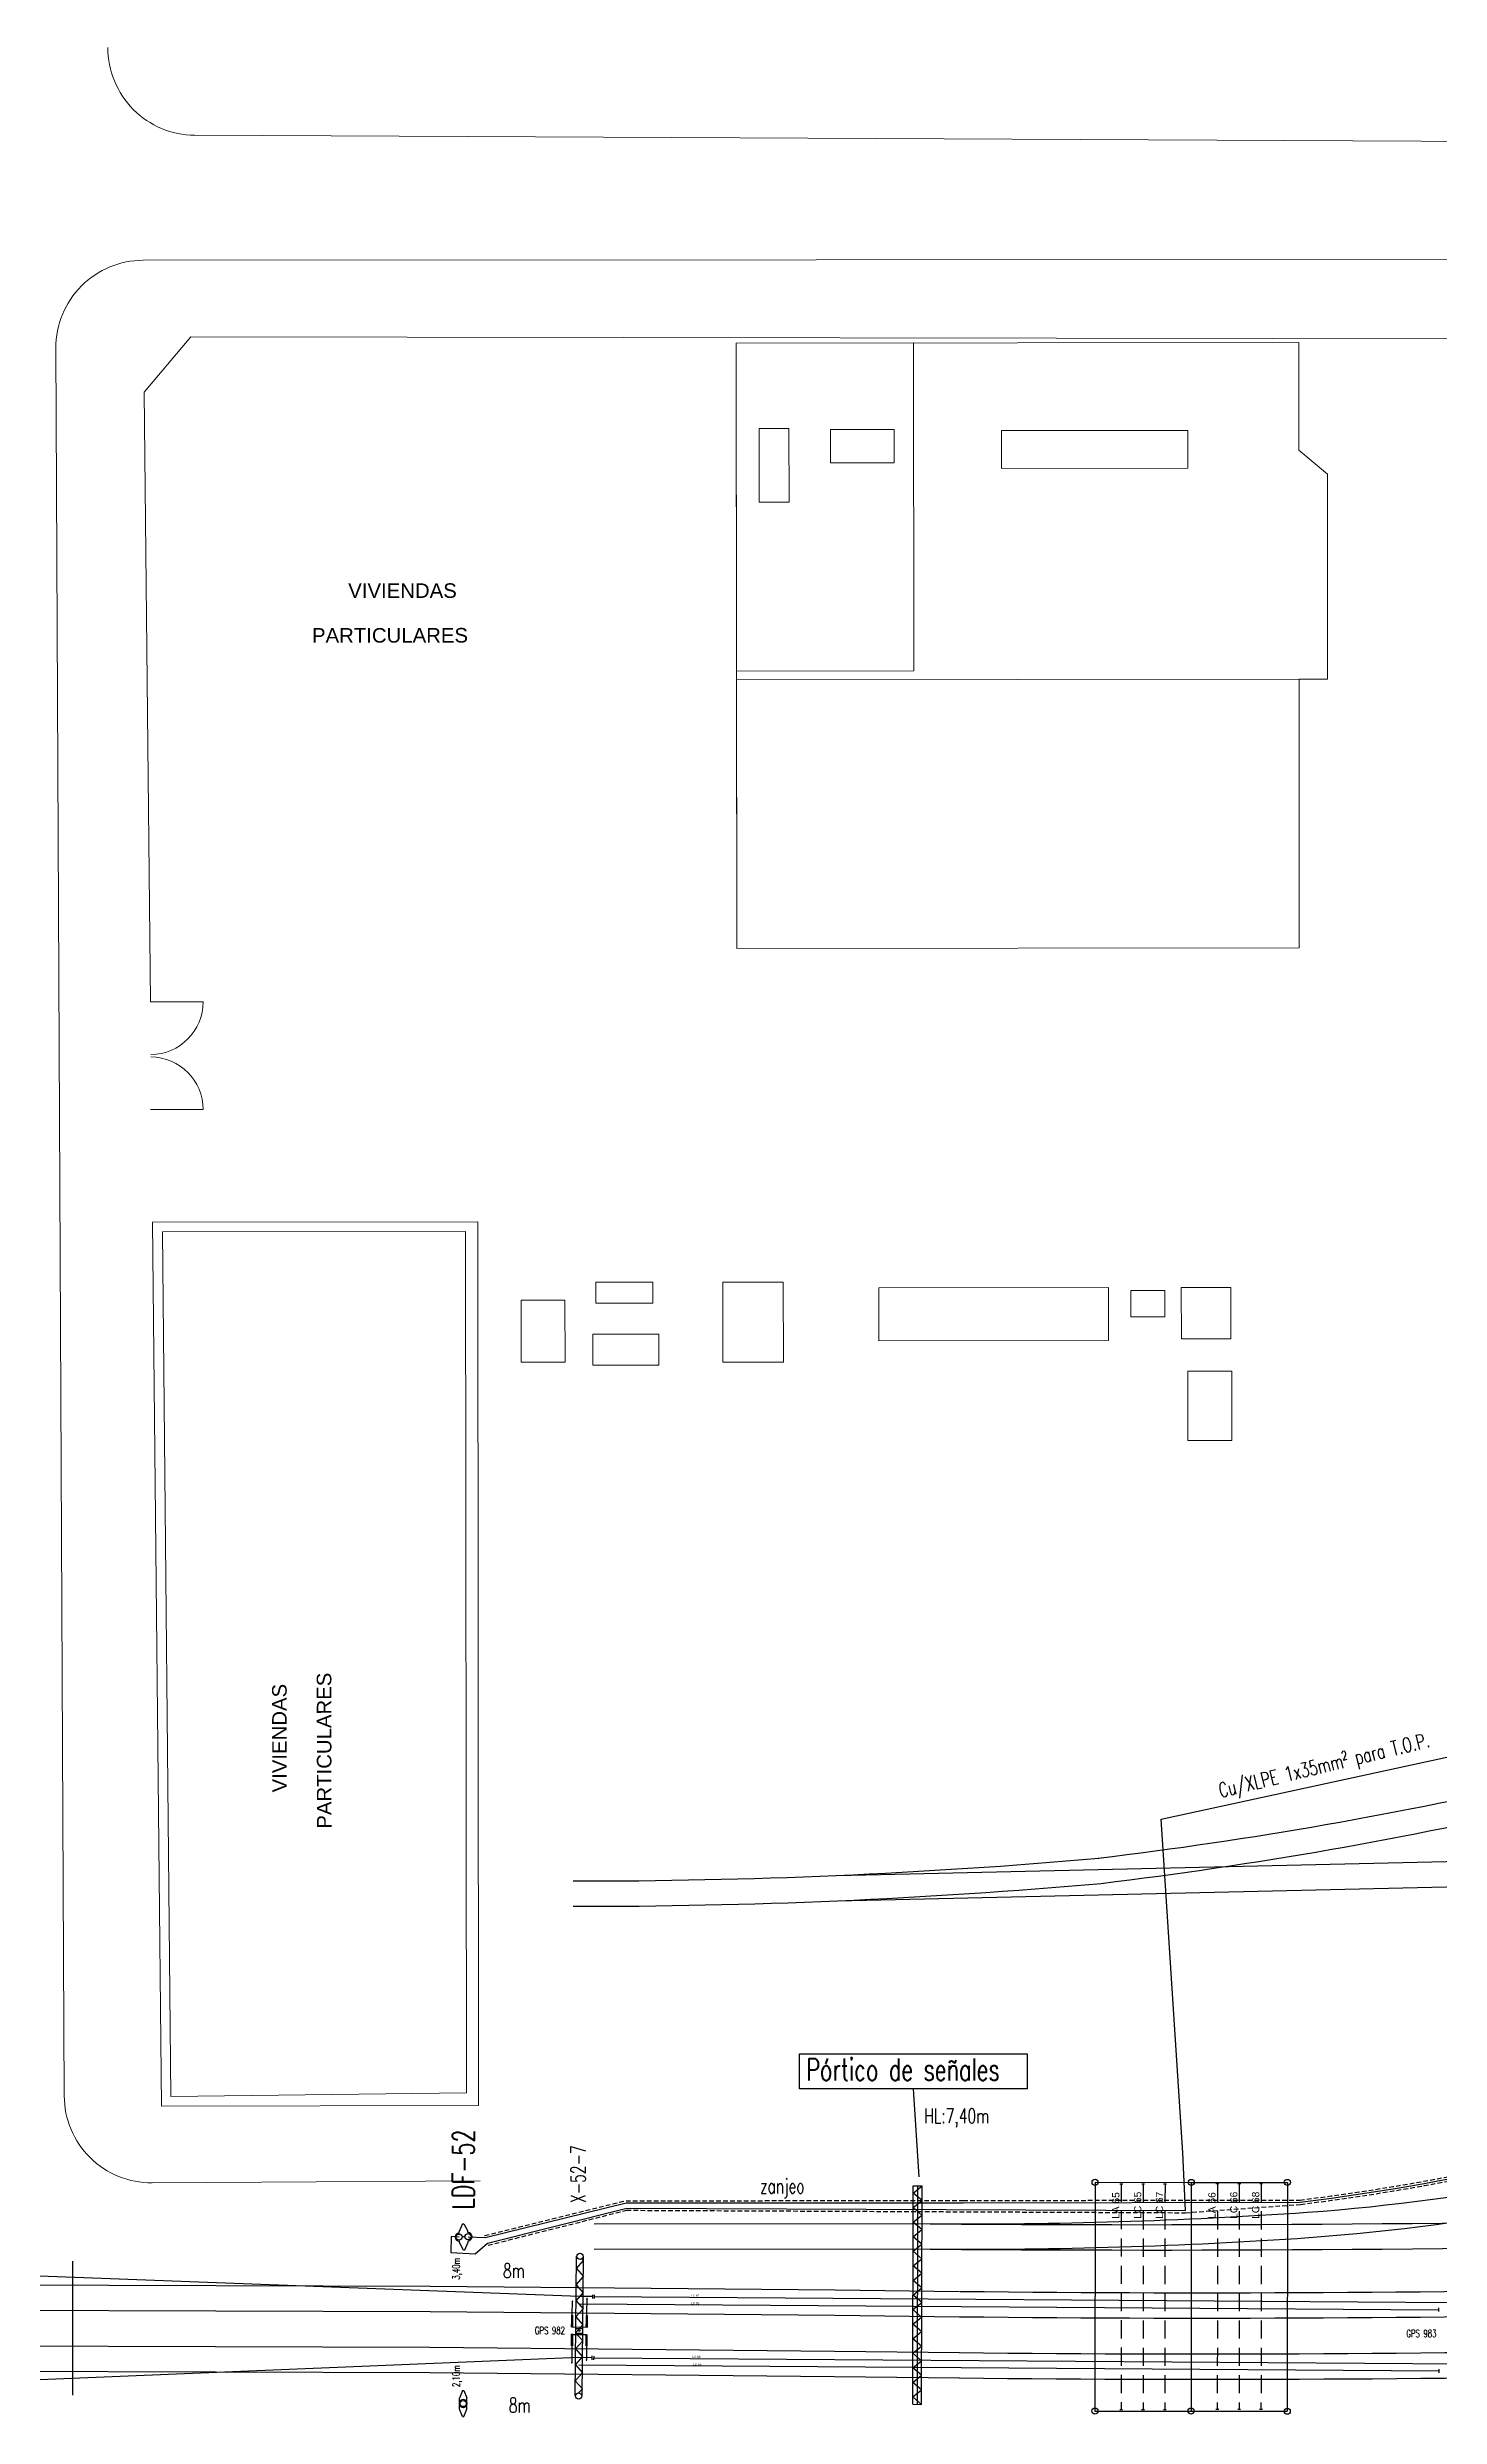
# Model space of a CAD drawing. Header units: millimetres. Extents: x 2669 to 3716, y 1967 to 2664.
# Drawn here: x 2789.5 to 2885, y 2180.2 to 2342.8 of the extents above; entities that cross this region are included whole.
import ezdxf

# ---------------------------------------------------------------- set-up
doc = ezdxf.new("R2010")
doc.units = ezdxf.units.MM
doc.linetypes.add('DASHED2', pattern=[0.375, 0.25, -0.125])
doc.linetypes.add('HIDDEN2', pattern=[4.7625, 3.175, -1.5875])
for name, color, linetype, lineweight in [('01 Textos', 7, 'Continuous', 15), ('03 Cerramientos', 7, 'Continuous', 15), ('03 Manzanas', 253, 'Continuous', 15), ('03 Muros', 7, 'Continuous', 13)]:
    doc.layers.add(name, color=color, linetype=linetype, lineweight=lineweight)
for name, color, linetype in [('postes catenaria', 4, 'Continuous'), ('retención LDF-LDS', 6, 'Continuous'), ('señales', 3, 'Continuous'), ('textos', 7, 'Continuous'), ('Textos catenaria', 7, 'Continuous'), ('Unknown_Line_Type', 7, 'Continuous'), ('vias LP sin catenarias', 2, 'Continuous'), ('vías', 8, 'Continuous')]:
    doc.layers.add(name, color=color, linetype=linetype)
doc.styles.add('ARIAL', font='arial.ttf', dxfattribs={"width": 0.7})
doc.styles.add('ROMANS', font='arial.ttf', dxfattribs={"width": 0.7})
doc.styles.add('SIMPLEX', font='simplex.shx', dxfattribs={"width": 0.75})

# ---------------------------------------------------------------- blocks, each defined once
blk = doc.blocks.new('Retención LDF')
at = {"layer": 'retención LDF-LDS'}
for p, q in [((-0.05, 0.9), (-0.3, 0.38)), ((-0.3, 0.28), (-0.3, 0.38)), ((0.1, 0), (-0.1, 0)), ((-0.05, 0.9), (0.05, 0.9)), ((0.05, 0.9), (0.3, 0.38)), ((0.3, 0.28), (0.3, 0.38)), ((-0.3, -0.38), (-0.3, -0.28)), ((-0.05, -0.9), (-0.3, -0.38)), ((-0.05, -0.9), (0.05, -0.9)), ((0.05, -0.9), (0.3, -0.38)), ((0.3, -0.38), (0.3, -0.28))]:
    blk.add_line(p, q, dxfattribs=at)
for centre in [(-0.31, 0), (0.31, 0)]:
    blk.add_circle(centre, 0.21, dxfattribs=at)
for centre, start, end in [((-0.3, 0), 90, 270), ((0.3, 0), 270, 90)]:
    blk.add_arc(centre, 0.279, start, end, dxfattribs=at)
blk = doc.blocks.new('Retención LDS')
at = {"layer": 'retención LDF-LDS'}
for p, q in [((-0.05, 0.9), (-0.25, 0.38)), ((-0.25, 0.1), (-0.25, 0.38)), ((-0.05, 0.9), (0.05, 0.9)), ((0.05, 0.9), (0.25, 0.38)), ((0.25, 0.1), (0.25, 0.38)), ((-0.25, -0.38), (-0.25, -0.1)), ((-0.05, -0.9), (-0.25, -0.38)), ((-0.05, -0.9), (0.05, -0.9)), ((0.05, -0.9), (0.25, -0.38)), ((0.25, -0.38), (0.25, -0.1))]:
    blk.add_line(p, q, dxfattribs=at)
blk.add_circle((0, 0), 0.21, dxfattribs=at)
for centre, start, end in [((0.01, 0), 90, 270), ((-0.01, 0), 270, 90)]:
    blk.add_arc(centre, 0.279, start, end, dxfattribs=at)

msp = doc.modelspace()

# ---------------------------------------------------------------- linework, layer by layer
at = {"color": 11}
for p, q in [((2865.91, 2221.2), (2894.88, 2227.47)), ((2867.41, 2198.29), (2865.91, 2221.2)), ((2867.59, 2194.32), (2867.41, 2198.29)), ((2819.68, 2192.08), (2829.23, 2194.49)), ((2829.23, 2194.49), (2867.59, 2194.32)), ((2817.17, 2192.53), (2817.16, 2191.45)), ((2817.16, 2191.45), (2818.83, 2191.35)), ((2817.72, 2192.5), (2817.17, 2192.53)), ((2818.83, 2191.35), (2819.68, 2192.08))]:
    msp.add_line(p, q, dxfattribs=at)
for p, q in [((2849.2, 2196.02), (2849.16, 2181.02)), ((2791.17, 2190.85), (2791.17, 2181.64)), ((2826.87, 2188.54), (2826.87, 2188.28)), ((2827, 2188.53), (2826.99, 2188.28)), ((2884.96, 2187.63), (2884.96, 2187.38)), ((2825.72, 2185.91), (2826.21, 2185.9)), ((2825.73, 2186.23), (2826.22, 2186.22)), ((2826.83, 2184.34), (2826.83, 2184.08)), ((2826.96, 2184.33), (2826.95, 2184.08)), ((2884.98, 2183.43), (2884.97, 2183.18))]:
    msp.add_line(p, q)
at = {"color": 4}
for p, q in [((2825.68, 2181.59), (2825.77, 2191.18)), ((2825.76, 2189.23), (2826.25, 2189.78)), ((2825.77, 2191.18), (2825.81, 2191.18)), ((2825.77, 2190.34), (2826.26, 2190.88)), ((2825.77, 2190.34), (2826.25, 2189.78)), ((2826.15, 2191.01), (2826.26, 2190.88)), ((2826.17, 2181.58), (2826.26, 2191.17)), ((2826.23, 2191.17), (2826.26, 2191.17)), ((2825.75, 2188.13), (2826.24, 2188.68)), ((2825.75, 2188.13), (2826.23, 2187.58)), ((2825.76, 2189.23), (2826.24, 2188.68)), ((2825.72, 2185.93), (2826.22, 2186.48)), ((2825.73, 2187.03), (2826.23, 2187.58)), ((2825.73, 2187.03), (2826.22, 2186.48)), ((2825.71, 2184.83), (2826.21, 2185.38)), ((2825.71, 2184.83), (2826.2, 2184.28)), ((2825.72, 2185.93), (2826.21, 2185.38)), ((2825.69, 2182.63), (2826.19, 2183.18)), ((2825.7, 2183.73), (2826.2, 2184.28)), ((2825.7, 2183.73), (2826.19, 2183.18)), ((2825.68, 2181.59), (2825.72, 2181.59)), ((2825.69, 2182.63), (2826.18, 2182.08)), ((2825.92, 2181.8), (2826.18, 2182.08)), ((2826.14, 2181.58), (2826.17, 2181.58))]:
    msp.add_line(p, q, dxfattribs=at)
at = {"color": 1}
for p, q in [((2827, 2188.41), (2885.96, 2188)), ((2825.99, 2187.92), (2884.96, 2187.51)), ((2825.95, 2183.72), (2884.97, 2183.31)), ((2826.96, 2184.21), (2886.5, 2183.8))]:
    msp.add_line(p, q, dxfattribs=at)
for points in [[(2826.87, 2188.41), (2825.99, 2188.42), (2770.65, 2190.51)], [(2826.83, 2184.21), (2825.95, 2184.22), (2770.67, 2181.93)]]:
    msp.add_lwpolyline(points, dxfattribs=at)
for centre, radius in [((2861.38, 2196.26), 0.21), ((2867.98, 2196.25), 0.21), ((2874.58, 2196.25), 0.21), ((2825.97, 2186.07), 0.0404), ((2825.97, 2186.07), 0.0329), ((2861.37, 2180.55), 0.21), ((2867.97, 2180.55), 0.21), ((2874.57, 2180.54), 0.21)]:
    msp.add_circle(centre, radius)
at = {"color": 4}
for centre in [(2826.02, 2191.18), (2825.93, 2181.59)]:
    msp.add_circle(centre, 0.21, dxfattribs=at)
at = {"layer": '03 Cerramientos'}
for p, q in [((2796.53, 2277.31), (2800.14, 2277.32)), ((2796.53, 2269.91), (2800.15, 2269.92))]:
    msp.add_line(p, q, dxfattribs=at)
for centre, start, end in [((2796.53, 2277.31), 270.5715, 0.061), ((2796.53, 2269.91), 0.061, 89.5505)]:
    msp.add_arc(centre, 3.62, start, end, dxfattribs=at)
at = {"layer": '03 Manzanas', "lineweight": 5}
msp.add_line((2799.58, 2336.81), (2914.97, 2336.25), dxfattribs=at)
at = {"layer": '03 Manzanas'}
for p, q in [((2796.03, 2328.23), (3335.68, 2328.49)), ((2790.61, 2202.19), (2790.04, 2322.2)), ((2819.17, 2196.37), (2796.65, 2196.22))]:
    msp.add_line(p, q, dxfattribs=at)
at = {"layer": '03 Manzanas', "color": 7, "lineweight": 5}
for p, q in [((2796.11, 2319.17), (2799.31, 2322.97)), ((2799.31, 2322.97), (3096.53, 2322.52)), ((2796.53, 2277.31), (2796.11, 2319.17))]:
    msp.add_line(p, q, dxfattribs=at)
at = {"layer": '03 Manzanas', "lineweight": 5}
msp.add_arc((2799.61, 2342.81), 6, 179.7184, 269.7212, dxfattribs=at)
at = {"layer": '03 Manzanas'}
for centre, start, end in [((2796.04, 2322.23), 90.0275, 180.2731), ((2796.61, 2202.22), 180.2731, 270.3827)]:
    msp.add_arc(centre, 6, start, end, dxfattribs=at)
at = {"layer": '03 Muros'}
for p, q in [((2836.73, 2322.53), (2875.36, 2322.58)), ((2848.91, 2322.55), (2836.73, 2322.53)), ((2836.73, 2322.53), (2836.76, 2300.02)), ((2836.78, 2280.97), (2836.73, 2322.53)), ((2848.93, 2300.04), (2848.91, 2322.55)), ((2875.36, 2322.58), (2875.36, 2315.18)), ((2838.31, 2316.67), (2840.36, 2316.67)), ((2838.31, 2311.63), (2838.31, 2316.67)), ((2840.36, 2316.67), (2840.37, 2311.63)), ((2843.21, 2316.6), (2847.59, 2316.6)), ((2843.21, 2314.31), (2843.21, 2316.6)), ((2847.59, 2316.6), (2847.59, 2314.32)), ((2854.95, 2316.53), (2867.74, 2316.54)), ((2854.95, 2313.94), (2854.95, 2316.53)), ((2867.74, 2316.54), (2867.74, 2313.95)), ((2875.36, 2315.18), (2877.33, 2313.55)), ((2847.59, 2314.32), (2843.21, 2314.31)), ((2867.74, 2313.95), (2854.95, 2313.94)), ((2877.33, 2313.55), (2877.34, 2299.47)), ((2840.37, 2311.63), (2838.31, 2311.63)), ((2836.76, 2300.02), (2848.93, 2300.04)), ((2836.76, 2299.43), (2875.38, 2299.47)), ((2836.78, 2280.97), (2836.76, 2299.43)), ((2875.38, 2299.47), (2877.34, 2299.47)), ((2875.38, 2299.47), (2875.4, 2281.01)), ((2875.4, 2281.01), (2836.78, 2280.97)), ((2819, 2262.2), (2796.68, 2262.18)), ((2797.28, 2201.48), (2796.68, 2262.18)), ((2818.16, 2261.54), (2797.36, 2261.51)), ((2797.94, 2202.16), (2797.36, 2261.51)), ((2818.22, 2202.41), (2818.16, 2261.54)), ((2819.06, 2201.53), (2819, 2262.2)), ((2827.11, 2258.06), (2831.01, 2258.07)), ((2827.11, 2256.63), (2827.11, 2258.06)), ((2831.01, 2258.07), (2831.02, 2256.63)), ((2835.82, 2252.56), (2835.82, 2258.06)), ((2835.82, 2258.06), (2839.97, 2258.06)), ((2839.97, 2258.06), (2839.98, 2252.56)), ((2821.98, 2252.58), (2821.98, 2256.83)), ((2821.98, 2256.83), (2824.98, 2256.83)), ((2824.98, 2256.83), (2824.99, 2252.58)), ((2831.02, 2256.63), (2827.11, 2256.63)), ((2846.54, 2257.68), (2862.3, 2257.7)), ((2846.54, 2254.04), (2846.54, 2257.68)), ((2862.3, 2257.7), (2862.3, 2254.06)), ((2863.83, 2255.68), (2863.83, 2257.5)), ((2863.83, 2257.5), (2866.16, 2257.5)), ((2866.16, 2257.5), (2866.16, 2255.68)), ((2867.31, 2254.17), (2867.3, 2257.7)), ((2867.3, 2257.7), (2870.7, 2257.7)), ((2870.7, 2257.7), (2870.7, 2254.17)), ((2866.16, 2255.68), (2863.83, 2255.68)), ((2826.91, 2254.49), (2831.44, 2254.49)), ((2826.91, 2252.36), (2826.91, 2254.49)), ((2831.44, 2254.49), (2831.44, 2252.36)), ((2862.3, 2254.06), (2846.54, 2254.04)), ((2870.7, 2254.17), (2867.31, 2254.17)), ((2824.99, 2252.58), (2821.98, 2252.58)), ((2831.44, 2252.36), (2826.91, 2252.36)), ((2839.98, 2252.56), (2835.82, 2252.56)), ((2867.75, 2251.95), (2870.77, 2251.95)), ((2867.75, 2247.19), (2867.75, 2251.95)), ((2870.77, 2251.95), (2870.77, 2247.19)), ((2870.77, 2247.19), (2867.75, 2247.19)), ((2819.06, 2201.53), (2797.28, 2201.48)), ((2818.22, 2202.41), (2797.94, 2202.16))]:
    msp.add_line(p, q, dxfattribs=at)
at = {"layer": 'postes catenaria'}
for p, q in [((2825.47, 2186.33), (2825.5, 2188.07)), ((2826.47, 2186.32), (2826.5, 2188.26)), ((2825.55, 2186.48), (2825.4, 2186.48)), ((2825.55, 2186.43), (2825.4, 2186.43)), ((2825.55, 2186.38), (2825.4, 2186.38)), ((2825.55, 2186.33), (2825.4, 2186.33)), ((2825.56, 2187.08), (2825.41, 2187.08)), ((2825.56, 2187.03), (2825.41, 2187.03)), ((2825.56, 2186.98), (2825.41, 2186.98)), ((2825.56, 2186.93), (2825.41, 2186.93)), ((2825.56, 2186.88), (2825.41, 2186.88)), ((2825.55, 2186.83), (2825.41, 2186.83)), ((2825.55, 2186.78), (2825.41, 2186.78)), ((2825.55, 2186.73), (2825.41, 2186.73)), ((2825.55, 2186.68), (2825.41, 2186.68)), ((2825.55, 2186.63), (2825.41, 2186.63)), ((2825.55, 2186.58), (2825.41, 2186.58)), ((2825.55, 2186.53), (2825.41, 2186.53)), ((2825.47, 2186.33), (2826.47, 2186.32)), ((2826.55, 2186.47), (2826.4, 2186.47)), ((2826.55, 2186.42), (2826.4, 2186.42)), ((2826.55, 2186.37), (2826.4, 2186.37)), ((2826.56, 2187.07), (2826.41, 2187.07)), ((2826.56, 2187.02), (2826.41, 2187.02)), ((2826.56, 2186.97), (2826.41, 2186.97)), ((2826.56, 2186.92), (2826.41, 2186.92)), ((2826.56, 2186.87), (2826.41, 2186.87)), ((2826.55, 2186.82), (2826.41, 2186.82)), ((2826.55, 2186.77), (2826.41, 2186.77)), ((2826.55, 2186.72), (2826.41, 2186.72)), ((2826.55, 2186.67), (2826.41, 2186.67)), ((2826.55, 2186.62), (2826.41, 2186.62)), ((2826.55, 2186.57), (2826.41, 2186.57)), ((2826.55, 2186.52), (2826.41, 2186.52)), ((2825.54, 2185.06), (2825.39, 2185.06)), ((2825.54, 2185.81), (2825.4, 2185.81)), ((2825.54, 2185.76), (2825.4, 2185.76)), ((2825.54, 2185.71), (2825.4, 2185.71)), ((2825.54, 2185.66), (2825.4, 2185.66)), ((2825.54, 2185.61), (2825.4, 2185.61)), ((2825.54, 2185.56), (2825.4, 2185.56)), ((2825.54, 2185.51), (2825.4, 2185.51)), ((2825.54, 2185.46), (2825.4, 2185.46)), ((2825.54, 2185.41), (2825.4, 2185.41)), ((2825.54, 2185.36), (2825.4, 2185.36)), ((2825.54, 2185.31), (2825.4, 2185.31)), ((2825.54, 2185.26), (2825.4, 2185.26)), ((2825.54, 2185.21), (2825.4, 2185.21)), ((2825.54, 2185.16), (2825.4, 2185.16)), ((2825.54, 2185.11), (2825.4, 2185.11)), ((2825.47, 2185.81), (2825.46, 2183.88)), ((2825.47, 2185.81), (2826.47, 2185.8)), ((2826.54, 2185.05), (2826.39, 2185.05)), ((2826.55, 2186.32), (2826.4, 2186.32)), ((2826.54, 2185.75), (2826.4, 2185.75)), ((2826.54, 2185.7), (2826.4, 2185.7)), ((2826.54, 2185.65), (2826.4, 2185.65)), ((2826.54, 2185.6), (2826.4, 2185.6)), ((2826.54, 2185.55), (2826.4, 2185.55)), ((2826.54, 2185.5), (2826.4, 2185.5)), ((2826.54, 2185.45), (2826.4, 2185.45)), ((2826.54, 2185.4), (2826.4, 2185.4)), ((2826.54, 2185.35), (2826.4, 2185.35)), ((2826.54, 2185.3), (2826.4, 2185.3)), ((2826.54, 2185.25), (2826.4, 2185.25)), ((2826.54, 2185.2), (2826.4, 2185.2)), ((2826.54, 2185.15), (2826.4, 2185.15)), ((2826.54, 2185.1), (2826.4, 2185.1)), ((2826.47, 2185.8), (2826.46, 2184.07))]:
    msp.add_line(p, q, dxfattribs=at)
for centre, start, end in [((2825.5, 2188.07), 36.167, 216.167), ((2825.5, 2188.07), 216.167, 36.167), ((2826.5, 2188.26), 36.167, 216.167), ((2826.5, 2188.26), 216.167, 36.167), ((2825.46, 2183.88), 322.7799, 142.7799), ((2825.46, 2183.88), 142.7799, 322.7799), ((2826.46, 2184.07), 322.7799, 142.7799), ((2826.46, 2184.07), 142.7799, 322.7799)]:
    msp.add_arc(centre, 0.025, start, end, dxfattribs=at)
at = {"layer": 'señales'}
for p, q in [((2841.09, 2205.08), (2856.72, 2205.08)), ((2841.09, 2202.67), (2841.09, 2205.08)), ((2856.72, 2205.08), (2856.72, 2202.67)), ((2856.72, 2202.67), (2841.09, 2202.67)), ((2848.9, 2202.67), (2849.29, 2196.63)), ((2848.86, 2181.02), (2848.9, 2196.02)), ((2848.9, 2196.02), (2849.5, 2196.01)), ((2848.9, 2195.52), (2849.5, 2196.01)), ((2849.5, 2195.01), (2848.9, 2195.52)), ((2848.9, 2194.52), (2849.5, 2195.01)), ((2849.49, 2194.01), (2848.9, 2194.52)), ((2849.46, 2181.01), (2849.5, 2196.01)), ((2848.89, 2193.52), (2849.49, 2194.01)), ((2849.49, 2193.01), (2848.89, 2193.52)), ((2848.89, 2192.52), (2849.49, 2193.01)), ((2849.49, 2192.01), (2848.89, 2192.52)), ((2848.89, 2191.52), (2849.49, 2192.01)), ((2849.49, 2191.01), (2848.89, 2191.52)), ((2848.88, 2190.52), (2849.49, 2191.01)), ((2849.48, 2190.01), (2848.88, 2190.52)), ((2848.88, 2189.52), (2849.48, 2190.01)), ((2848.87, 2187.52), (2849.48, 2188.01)), ((2849.48, 2189.01), (2848.88, 2189.52)), ((2848.88, 2188.52), (2849.48, 2189.01)), ((2849.48, 2188.01), (2848.88, 2188.52)), ((2849.47, 2187.01), (2848.87, 2187.52)), ((2848.87, 2186.52), (2849.47, 2187.01)), ((2849.47, 2186.01), (2848.87, 2186.52)), ((2848.87, 2185.52), (2849.47, 2186.01)), ((2849.47, 2185.01), (2848.87, 2185.52)), ((2848.87, 2184.52), (2849.47, 2185.01)), ((2848.86, 2183.52), (2849.46, 2184.01)), ((2849.46, 2183.01), (2848.86, 2183.52)), ((2849.46, 2184.01), (2848.87, 2184.52)), ((2848.86, 2182.52), (2849.46, 2183.01)), ((2849.46, 2182.01), (2848.86, 2182.52)), ((2848.86, 2181.52), (2849.46, 2182.01)), ((2849.46, 2181.01), (2848.86, 2181.52)), ((2848.86, 2181.02), (2849.46, 2181.01))]:
    msp.add_line(p, q, dxfattribs=at)
at = {"layer": 'Unknown_Line_Type', "color": 8}
for points in [[(2669.43, 2189.25), (2670.6, 2189.27), (2710.32, 2188.66), (2758.46, 2189.16), (2786.3, 2189.23), (2815.75, 2189.13), (2843.53, 2188.87), (2852.08, 2188.77)], [(2669.46, 2187.51), (2670.6, 2187.53), (2710.32, 2186.92), (2758.47, 2187.42), (2786.3, 2187.49), (2815.74, 2187.39), (2843.51, 2187.13), (2852.08, 2187.03)], [(2669.49, 2185.05), (2670.6, 2185.07), (2710.31, 2184.46), (2758.49, 2184.96), (2786.29, 2185.03), (2815.72, 2184.93), (2843.48, 2184.67), (2852.07, 2184.57)], [(2669.51, 2183.31), (2670.6, 2183.33), (2710.31, 2182.72), (2758.5, 2183.22), (2786.29, 2183.29), (2815.71, 2183.19), (2843.47, 2182.93), (2852.07, 2182.83)]]:
    msp.add_lwpolyline(points, dxfattribs=at)
at = {"layer": 'vias LP sin catenarias'}
for p, q in [((2843.65, 2217.33), (2910.14, 2218.86)), ((2843.69, 2215.59), (2910.18, 2217.12)), ((2850.14, 2193.41), (2826.99, 2193.39)), ((2850.14, 2191.67), (2826.99, 2191.65))]:
    msp.add_line(p, q, dxfattribs=at)
at = {"layer": 'vias LP sin catenarias', "color": 5, "linetype": 'HIDDEN2', "ltscale": 0.1}
for p, q in [((2819.47, 2192.6), (2829.14, 2194.99)), ((2829.18, 2194.99), (2852.32, 2195.01)), ((2852.32, 2195.01), (2875.47, 2195.04)), ((2867.58, 2194.17), (2875.49, 2194.74)), ((2819.71, 2191.94), (2829.26, 2194.35)), ((2829.22, 2194.34), (2867.58, 2194.17))]:
    msp.add_line(p, q, dxfattribs=at)
at = {"layer": 'vias LP sin catenarias', "color": 6}
msp.add_lwpolyline([(2818.34, 2192.52), (2819.51, 2192.46), (2829.18, 2194.84), (2852.32, 2194.86), (2875.47, 2194.89, 0.104281), (2939.88, 2217.13), (2942.64, 2219.05), (2946.33, 2213.76), (2952.92, 2218.39, 0.190518), (3098.16, 2243.37, 0.018707), (3109.41, 2251.18), (3112.85, 2246.53, 0.00727), (3134.05, 2258.22), (3137.65, 2251.93), (3151.38, 2257.8), (3186.4, 2267.34), (3187.88, 2267.46)], format="xyb", dxfattribs=at)
at = {"layer": 'vias LP sin catenarias'}
for centre, radius, start, end in [((2826.53, 2509.7), 293.29, 276.8657, 289.1943), ((2826.53, 2509.7), 295.03, 276.8657, 289.1943), ((2826.09, 2621.85), 404.9, 269.9237, 275.0377), ((2826.09, 2621.85), 406.64, 269.9237, 275.0377), ((2865.63, 2335.89), 142.06, 274.1648, 302.014), ((2865.63, 2335.89), 143.8, 274.1648, 302.014), ((2864.93, 4077.03), 1883.68, 269.55036, 273.56519), ((2864.93, 4077.03), 1885.42, 269.55036, 273.56519), ((2852.54, 2536.78), 343.38, 269.5874, 273.9082), ((2852.54, 2536.78), 345.12, 269.5874, 273.9082)]:
    msp.add_arc(centre, radius, start, end, dxfattribs=at)
at = {"layer": 'vias LP sin catenarias', "color": 5, "linetype": 'HIDDEN2', "ltscale": 0.1}
for radius in [164.99, 165.29]:
    msp.add_arc((2854.94, 2358.75), radius, 277.1395, 300.9528, dxfattribs=at)
at = {"layer": 'vías', "color": 5}
for p, q in [((2861.38, 2196.26), (2861.37, 2180.55)), ((2861.38, 2196.26), (2861.37, 2180.55)), ((2861.38, 2196.26), (2867.98, 2196.25)), ((2861.38, 2196.26), (2867.98, 2196.25)), ((2863.08, 2196.16), (2863.28, 2196.16)), ((2864.58, 2196.15), (2864.78, 2196.15)), ((2866.08, 2196.15), (2866.28, 2196.15)), ((2867.98, 2196.25), (2867.97, 2180.55)), ((2867.98, 2196.25), (2867.97, 2180.55)), ((2867.98, 2196.25), (2874.58, 2196.25)), ((2867.98, 2196.25), (2874.58, 2196.25)), ((2869.88, 2196.15), (2869.68, 2196.15)), ((2871.38, 2196.15), (2871.18, 2196.15)), ((2872.88, 2196.15), (2872.68, 2196.15)), ((2874.58, 2196.25), (2874.57, 2180.54)), ((2874.58, 2196.25), (2874.57, 2180.54)), ((2861.37, 2180.55), (2867.97, 2180.55)), ((2861.37, 2180.55), (2867.97, 2180.55)), ((2863.07, 2180.65), (2863.27, 2180.65)), ((2864.57, 2180.65), (2864.77, 2180.65)), ((2866.07, 2180.65), (2866.27, 2180.65)), ((2867.97, 2180.55), (2874.57, 2180.54)), ((2867.97, 2180.55), (2874.57, 2180.54)), ((2869.87, 2180.65), (2869.67, 2180.65)), ((2871.37, 2180.65), (2871.17, 2180.65)), ((2872.87, 2180.65), (2872.67, 2180.65))]:
    msp.add_line(p, q, dxfattribs=at)
at = {"layer": 'vías', "color": 5, "linetype": 'DASHED2', "ltscale": 5}
for p, q in [((2863.18, 2196.16), (2863.17, 2180.65)), ((2864.68, 2196.15), (2864.67, 2180.65)), ((2866.18, 2196.15), (2866.17, 2180.65)), ((2869.78, 2196.15), (2869.77, 2180.65)), ((2871.28, 2196.15), (2871.27, 2180.65)), ((2872.78, 2196.15), (2872.77, 2180.65))]:
    msp.add_line(p, q, dxfattribs=at)
at = {"layer": 'vías'}
for points in [[(2852.11, 2188.77, 0.008801), (2905.3, 2189.11, 0.008801)], [(2852.09, 2187.03, 0.008801), (2905.34, 2187.37, 0.008801)], [(2852.06, 2184.57, 0.008801), (2905.4, 2184.91, 0.008801)], [(2852.04, 2182.83, 0.008801), (2905.44, 2183.17, 0.008801)]]:
    msp.add_lwpolyline(points, format="xyb", dxfattribs=at)

# ---------------------------------------------------------------- block references
for name, p, rotation in [('Retención LDF', (2818.03, 2192.51), 2.390448579197215), ('Retención LDS', (2818, 2181.07), 0.2388008356349397)]:
    msp.add_blockref(name, p, dxfattribs=dict(rotation=rotation))

# ---------------------------------------------------------------- texts
at = {"style": 'ARIAL'}
for s, height, rotation, p in [('LA 65', 0.5, 89.9642, (2863.05, 2193.75)), ('LC 65', 0.5, 89.9642, (2864.55, 2193.75)), ('LC 67', 0.5, 89.9642, (2866.05, 2193.75)), ('LA 66', 0.5, 89.9642, (2869.65, 2193.75)), ('LC 66', 0.5, 89.9642, (2871.15, 2193.75)), ('LC 68', 0.5, 89.9642, (2872.65, 2193.75)), ('LC 67', 0.15, 359.5599, (2833.65, 2188.4)), ('LC 65', 0.15, 359.5599, (2833.65, 2187.89)), ('LC 68', 0.15, 359.5599, (2833.74, 2184.2)), ('LC 66', 0.15, 359.5599, (2833.79, 2183.69))]:
    msp.add_text(s, height=height, rotation=rotation, dxfattribs=at).set_placement(p)
at = {"layer": '01 Textos', "style": 'ROMANS'}
for s, rotation, p in [('VIVIENDAS ', 0.061, (2810.11, 2305.04)), ('PARTICULARES', 0.061, (2807.62, 2301.97)), ('VIVIENDAS ', 90.061, (2805.89, 2223.03)), ('PARTICULARES', 90.061, (2808.96, 2220.54))]:
    msp.add_text(s, height=1, rotation=rotation, dxfattribs=at).set_placement(p)
at = {"layer": 'textos', "style": 'SIMPLEX', "width": 0.7}
for s, height, p in [('Pórtico de señales', 1.5, (2841.55, 2203.25)), ('HL:7,40m', 1, (2849.65, 2200.32))]:
    msp.add_text(s, height=height, dxfattribs=at).set_placement(p)
at = {"layer": 'Textos catenaria', "style": 'SIMPLEX', "width": 0.7}
for s, height, rotation, p in [('Cu/XLPE 1x35mm² para T.O.P.', 1, 13.6759, (2870, 2222.66)), ('LDF-52', 1.5, 89.9349, (2818.76, 2194.4)), ('X-52-7', 1, 89.9866, (2826.39, 2194.84)), ('3,40m', 0.5, 89.176, (2817.76, 2189.57)), ('8m', 1, 359.9456, (2820.73, 2189.69)), ('2,10m', 0.5, 89.176, (2817.76, 2182.2)), ('8m', 1, 359.9456, (2821.13, 2180.46))]:
    msp.add_text(s, height=height, rotation=rotation, dxfattribs=at).set_placement(p)
for s, height, p in [('zanjeo', 1, (2838.38, 2195.5)), ('GPS 982', 0.5, (2822.92, 2185.84)), ('GPS 983', 0.5, (2882.75, 2185.63))]:
    msp.add_text(s, height=height, dxfattribs=at).set_placement(p)

doc.saveas('drawing.dxf')
